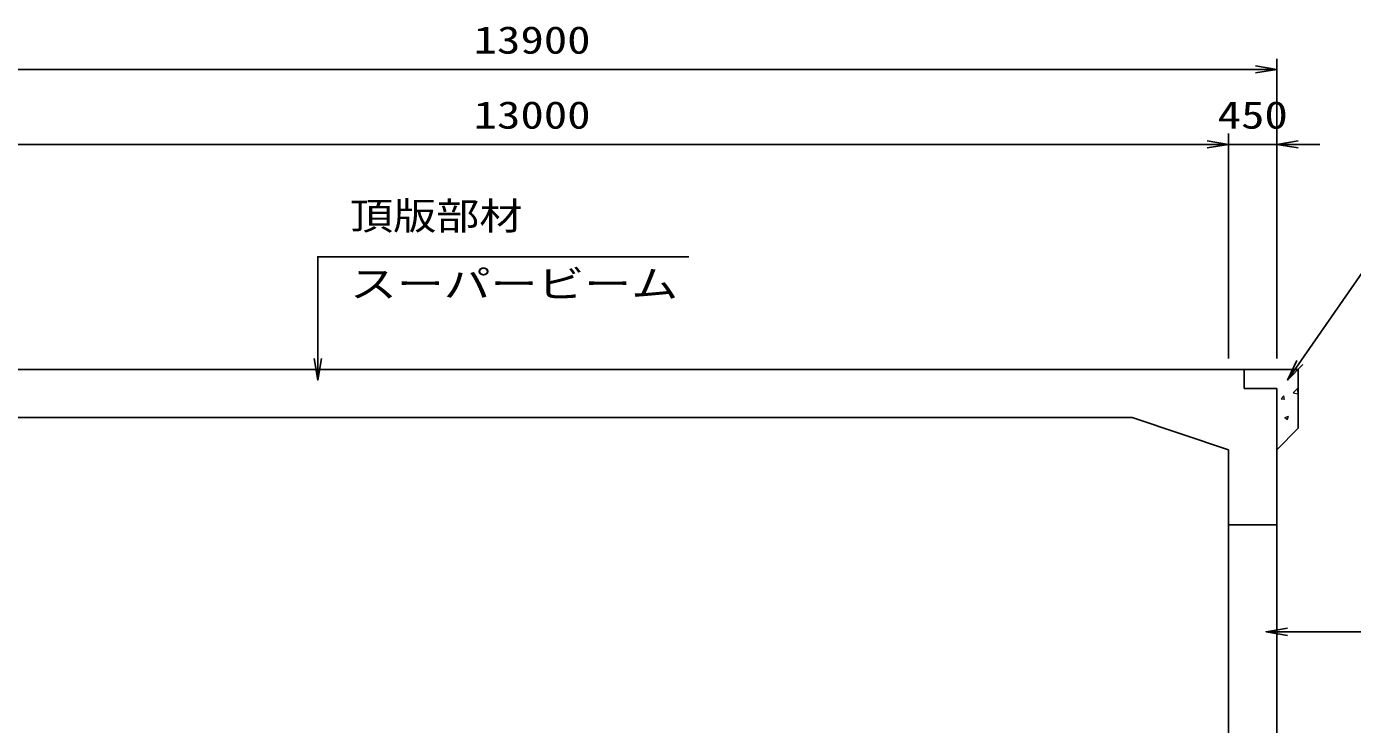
# Model space of a CAD drawing. Units: millimetres at full size. Extents: x 0 to 84100, y 0 to 59400.
# Drawn here: x 11332 to 23706, y 36085 to 42600 of the extents above; entities that cross this region are included whole.
import ezdxf
from ezdxf.enums import TextEntityAlignment as Align

# ---------------------------------------------------------------- set-up
doc = ezdxf.new("R2010")
doc.units = ezdxf.units.MM
for name, color, linetype, lineweight in [('D-DCR-HCHn', 4, 'Continuous', 9), ('D-STR-DIM', 7, 'Continuous', 25), ('D-STR-STRn', 1, 'Continuous', 25), ('D-STR-TXT', 7, 'Continuous', 25)]:
    doc.layers.add(name, color=color, linetype=linetype, lineweight=lineweight)
doc.styles.add('ＭＳ ゴシック', font='')
doc.styles.get('ＭＳ ゴシック').set_extended_font_data('MS Gothic')

# ---------------------------------------------------------------- blocks, each defined once
blk = doc.blocks.new('open_arrow')
at = {"color": 0, "linetype": 'Continuous', "lineweight": -2}
blk.add_lwpolyline([(7.5, 1.25), (0, 0), (7.5, -1.25)], dxfattribs=at)

msp = doc.modelspace()

# ---------------------------------------------------------------- linework, layer by layer
at = {"layer": 'D-DCR-HCHn'}
for p, q in [((23197.884, 39318.865), (23200, 39317.438)), ((23197.922, 39318.933), (23200, 39319.73)), ((23040.798, 39123.505), (23071.162, 39120.848)), ((23041.016, 39123.529), (23065.506, 39152.716)), ((23071.388, 39120.141), (23065.514, 39151.984)), ((23152.915, 39179.639), (23192.483, 39220.877)), ((23153.017, 39179.341), (23198.196, 39172.334)), ((23198.124, 39172.534), (23192.512, 39220.779)), ((23074.28, 38950.489), (23099.549, 38933.445)), ((23074.319, 38950.556), (23109.889, 38964.21)), ((23099.582, 38933.49), (23109.883, 38964.188))]:
    msp.add_line(p, q, dxfattribs=at)
at = {"layer": 'D-STR-DIM'}
for p, q in [((9100, 42200), (23000, 42200)), ((23000, 39500), (23000, 42300)), ((22550, 39500), (22550, 41600)), ((22550, 39500), (22550, 41600)), ((23000, 39500), (23000, 41600)), ((9550, 41500), (22550, 41500)), ((22150, 41500), (23400, 41500))]:
    msp.add_line(p, q, dxfattribs=at)
at = {"layer": 'D-STR-STRn'}
for p, q in [((9405, 39400), (22695, 39400)), ((22695, 39400), (23200, 39400)), ((22695, 39400), (22695, 39220)), ((23200, 39400), (23200, 38850)), ((22695, 39220), (23000, 39220)), ((23000, 39220), (23000, 32950)), ((10450, 38950), (21650, 38950)), ((21650, 38950), (22550, 38650)), ((23200, 38850), (23000, 38650)), ((22550, 38650), (22550, 33750)), ((22550, 37950), (23000, 37950))]:
    msp.add_line(p, q, dxfattribs=at)
at = {"layer": 'D-STR-TXT'}
for points in [[(14050, 39300), (14050, 40451.777), (14250, 40451.777), (17512.437, 40451.777)], [(23100, 39300), (23900, 40451.777), (24100, 40451.777), (28170.812, 40451.777)], [(22900, 36950), (23845.788, 36950), (24045.788, 36950), (27315.331, 36950)]]:
    msp.add_lwpolyline(points, dxfattribs=at)

# ---------------------------------------------------------------- block references
at = {"layer": 'D-STR-DIM', "xscale": 26.7, "yscale": 26.7, "rotation": 180}
for p in [(23000, 42200), (22550, 41500), (22550, 41500)]:
    msp.add_blockref('open_arrow', p, dxfattribs=at)
at = {"layer": 'D-STR-DIM', "xscale": 26.7, "yscale": 26.7}
msp.add_blockref('open_arrow', (23000, 41500), dxfattribs=at)
at = {"layer": 'D-STR-TXT', "xscale": 26.7, "yscale": 26.7}
for p, rotation in [((14050, 39300), 90), ((23100, 39300), 55.2)]:
    msp.add_blockref('open_arrow', p, dxfattribs=dict(at, rotation=rotation))
msp.add_blockref('open_arrow', (22900, 36950), dxfattribs=at)

# ---------------------------------------------------------------- texts
at = {"layer": 'D-STR-DIM', "style": 'ＭＳ ゴシック', "width": 1.25}
for s, p in [('13900', (16050, 42475)), ('13000', (16050, 41775)), ('450', (22775, 41775))]:
    msp.add_text(s, height=256.6, dxfattribs=at).set_placement(p, align=Align.MIDDLE_CENTER)
at = {"layer": 'D-STR-TXT', "style": 'ＭＳ ゴシック', "width": 1.15}
msp.add_text('頂版部材\u3000\u3000\u3000\u3000', height=256.6, dxfattribs=at).set_placement((14350, 40960.406), align=Align.TOP_LEFT)
at = {"layer": 'D-STR-TXT', "style": 'ＭＳ ゴシック', "width": 1.25}
msp.add_text('スーパービーム', height=256.6, dxfattribs=at).set_placement((14350, 39993.147), align=Align.BOTTOM_LEFT)

doc.saveas('drawing.dxf')
